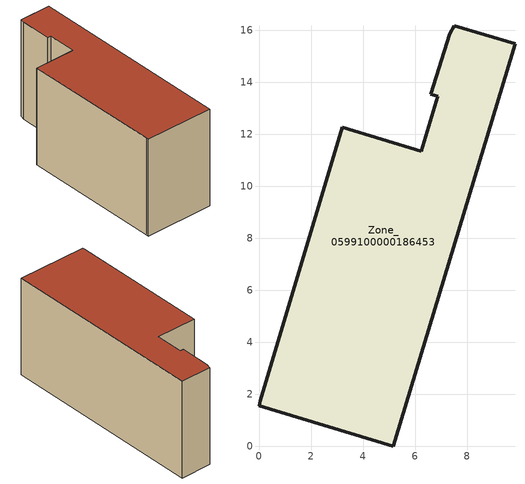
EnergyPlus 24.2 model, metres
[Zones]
Zone_0599100000186453
 floor ground (C_G): 6.6,13.55 7.34,15.87 7.51,16.19 9.85,15.48 5.16,0 0,1.57 0.06,1.75 3.21,12.28 6.23,11.36 6.87,13.47 z0
 wall outside (C_F): 5.16,0 9.85,15.48 7.51,16.19 7.34,15.87 6.6,13.55 6.87,13.47 6.23,11.36 3.21,12.28 0.06,1.75 0,1.57 5.16,0 z0:7.73
 roof outside (C_R): 7.34,15.87 6.6,13.55 6.87,13.47 6.23,11.36 3.21,12.28 0.06,1.75 0,1.57 5.16,0 9.85,15.48 7.51,16.19 z7.73
[BUILDING]
Pand.0599100000186453: North Axis=0; Terrain=City; Loads Convergence Tolerance Value=0.04; Temperature Convergence Tolerance Value=0.4; Solar Distribution=FullExterior; Maximum Number of Warmup Days=25; Minimum Number of Warmup Days=1
[Site:Location]
Rotterdam.The.Hague.AP_ZH_NLD Design_Conditions: Latitude=51.96; Longitude=4.45; Time Zone=1; Elevation=-4.5
[SITE:GROUNDTEMPERATURE:BUILDINGSURFACE]
18, 18, 18, 18, 18, 18, 18, 18, 18, 18, 18, 18
[MATERIAL] Thermal Absorptance=0.9; Solar Absorptance=0.7; Visible Absorptance=0.7
Name | Roughness | Thickness | Conductivity | Density | Specific Heat
G.TI.1975-1991 | MediumSmooth | 0.15 | 0.288461 | 540 | 1210
F.TI.1975-1991 | Rough | 0.3 | 0.230769 | 1920 | 840
R.TI.1975-1991 | MediumRough | 0.2 | 0.153846 | 1500 | 1000
[CONSTRUCTION]
C_G: G.TI.1975-1991
C_F: F.TI.1975-1991
C_R: R.TI.1975-1991
[ZONE]
Zone_0599100000186453: Type=1; Multiplier=1; Ceiling Height=Autocalculate; Volume=Autocalculate; Floor Area=autocalculate; Part of Total Floor Area=Yes
[ZONEINFILTRATION:DESIGNFLOWRATE]
Infil_Zone_0599100000186453: Zone or ZoneList or Space or SpaceList=Zone_0599100000186453; Schedule=AlwaysOn; Design Flow Rate Calculation Method=Flow/Area; Flow Rate per Floor Area=0.003; Constant Term Coefficient=1; Temperature Term Coefficient=0; Velocity Term Coefficient=0; Velocity Squared Term Coefficient=0
[HVACTEMPLATE:ZONE:IDEALLOADSAIRSYSTEM]
Zone_0599100000186453: Maximum Heating Supply Air Temperature=50; Minimum Cooling Supply Air Temperature=13; Maximum Heating Supply Air Humidity Ratio=0.0156; Minimum Cooling Supply Air Humidity Ratio=0.0077; Heating Limit=NoLimit; Cooling Limit=NoLimit; Dehumidification Control Type=ConstantSensibleHeatRatio; Cooling Sensible Heat Ratio=0.7; Dehumidification Setpoint=60; Humidification Control Type=None; Humidification Setpoint=30; Outdoor Air Method=None; Outdoor Air Flow Rate per Person=0.00944; Outdoor Air Flow Rate per Zone Floor Area=0; Outdoor Air Flow Rate per Zone=0; Demand Controlled Ventilation Type=None; Outdoor Air Economizer Type=NoEconomizer; Heat Recovery Type=None; Sensible Heat Recovery Effectiveness=0.7; Latent Heat Recovery Effectiveness=0.65
[ZONECONTROL:THERMOSTAT]
ThermostatControl_Zone_0599100000186453: Zone or ZoneList=Zone_0599100000186453; Control Type Schedule=DualSetpointControlType; Control 1=Thermostat_Zone_0599100000186453; Temperature Difference Between Cutout And Setpoint=0
[THERMOSTATSETPOINT:DUALSETPOINT]
Thermostat_Zone_0599100000186453: Heating Setpoint Temperature Schedule=HeatingSetpoint_Zone_0599100000186453; Cooling Setpoint Temperature Schedule=CoolingSetpoint_Zone_0599100000186453
[SCHEDULE:COMPACT]
HeatingSetpoint_Zone_0599100000186453: Through: 12/31, For: AllDays, Until: 24:00, 21
CoolingSetpoint_Zone_0599100000186453: Through: 12/31, For: AllDays, Until: 24:00, 24
DualSetpointControlType: Through: 12/31, For: AllDays, Until: 24:00, 4
AlwaysOn: Through: 12/31, For: AllDays, Until: 24:00, 1
